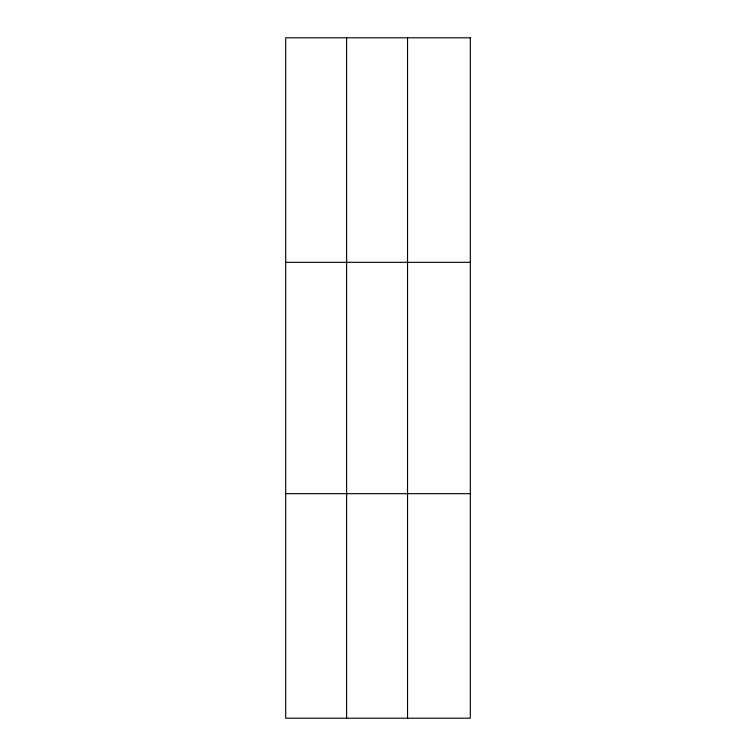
<?xml version="1.0" encoding="UTF-8"?>
<svg xmlns="http://www.w3.org/2000/svg" width="756" height="756" viewBox="0 0 756 756"><rect width="100%" height="100%" fill="white"/><g stroke="black" fill="none" stroke-linecap="round" stroke-linejoin="round"><path stroke-width="1.13" d="M346.617 718.2L346.617 37.8M407.541 718.2L407.541 37.8M285.683 262.332L470.317 262.332M285.683 493.668L470.317 493.668M470.317 37.8L470.317 718.2L285.683 718.2L285.683 37.8L470.317 37.8"/></g></svg>
